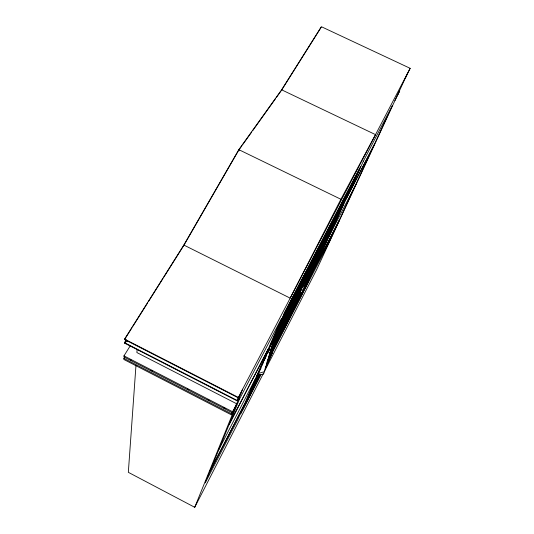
<?xml version="1.0" encoding="UTF-8"?>
<svg xmlns="http://www.w3.org/2000/svg" width="534" height="534" viewBox="0 0 534 534"><rect width="100%" height="100%" fill="white"/><g stroke="black" fill="none" stroke-linecap="round" stroke-linejoin="round"><path stroke-width="0.8" d="M124.762 356.992L123.888 358.407L123.848 359.475L231.315 414.805L235.421 406.928M130.136 345.979L123.975 355.871L123.941 356.966L232.183 412.662L236.689 403.791L136.891 352.553L137.118 349.336M241.221 392.617L236.963 400.774L124.442 343.055L126.218 339.831M405.179 78.438L410.152 68.319L321.355 26.7L281.605 89.805L238.825 149.66L183.823 245.046L124.582 339.103L124.569 339.551L238.164 397.783L238.858 396.635L236.963 400.774M135.976 365.303L128.327 472.323L194.723 507.3L263.489 373.246M275.444 334.865L263.636 373.994L256.46 375.983M231.315 414.805L233.011 411.067M232.183 412.662L232.557 411.727L123.975 355.871M238.164 397.783L410.152 68.319M194.723 507.3L242.616 389.173M257.575 375.676L258.589 373.326M265.618 367.679L272.213 353.061L265.098 368.987M407.616 73.178L316.682 269.563L264.63 371.023M398.498 93.343L394.92 100.592M398.998 92.389L399.686 90.907L397.189 95.693M281.605 89.805L375.522 134.641L340.899 199.269L290.156 298.126L183.823 245.046M253.163 385.221L258.516 374.855M269.977 352.647L300.916 292.685M304.734 285.283L319.252 257.154M250.9 390.461L258.923 374.908M269.236 354.903L301.303 292.645M303.966 287.486L316.515 263.155M248.697 395.54L259.557 374.401M268.689 356.692L301.83 292.458M302.918 290.269L313.571 269.61M210.242 470.734L244.278 404.665M313.745 269.837L339.277 220.288M210.089 471.115L244.085 405.126M246.568 400.467L259.878 374.634M268.242 358.394L310.708 275.878M313.471 270.431L338.977 220.922M244.505 405.239L260.318 374.454M267.174 361.138L307.931 281.972M242.503 409.865L260.786 374.334M267.093 362.005L305.228 287.906M260.852 374.828L240.741 413.937L284.856 311.976L360.537 166.628L302.598 293.673L266.546 363.761M265.972 355.617L269.81 348.215M272.494 343.035L336.14 220.121M265.712 356.225L269.543 348.829M272.987 342.167L335.799 220.869M263.282 361.845L266.346 355.918M267.874 352.961L269.41 349.997M272.093 344.817L332.609 227.858M263.028 362.426L265.705 357.246M272.213 344.677L332.281 228.585M260.438 368.413L263.115 363.24M271.399 347.127L304.313 283.467M306.609 279.028L329.191 235.354M218.933 449.448L255.626 378.359M328.904 236.649L355.964 184.203M257.935 374.207L260.993 368.286M270.925 349.062L300.629 291.484M302.544 287.779L303.692 285.563M306.082 281.017L325.88 242.623L324.679 242.029M255.739 379.28L258.796 373.353M271.032 349.657L300.482 292.625M305.074 283.741L322.663 249.672M255.512 379.801L258.182 374.621M270.411 350.951L300.589 292.505M305.555 282.887L322.362 250.333M253.383 384.714L258.356 375.075M269.83 352.847L301.189 292.085M304.627 285.41L319.546 256.514M281.004 320.881L355.604 177.442M280.69 321.608L355.203 178.323M277.767 328.357L351.445 186.56M277.466 329.057L351.058 187.414M274.656 335.559L347.427 195.371M274.363 336.226L347.053 196.198M229.233 424.23L268.435 348.642M346.399 198.341L374.381 144.387M229.013 424.764L268.161 349.283M271.372 343.135L343.542 203.895M346.032 199.142L373.994 145.235M268.495 349.797L339.778 212.138M284.041 313.865L359.495 168.918M184.203 244.779L238.685 150.268L242.049 145.568M124.442 343.055L126.204 340.245M132.078 327.622L124.569 339.551L125.57 339.45M132.966 326.214L147.551 303.052M148.432 301.65L163.017 278.488M163.898 277.086L183.789 245.5M281.411 90.466L321.161 27.327M243.003 144.22L251.647 132.125M252.609 130.783L275.651 98.53M276.605 97.188L280.931 91.14M127.626 340.952L124.455 342.634L237.103 400.42M257.501 373.633L264.697 371.637M300.201 290.516L303.773 289.628M238.825 149.66L340.899 199.269M124.582 339.103L238.318 397.403M130.169 359.649L131.651 360.41M150.935 370.336L152.417 371.097M187.274 389.026L188.756 389.793M208.04 399.712L209.522 400.473M223.612 407.722L225.094 408.49M123.888 358.407L231.683 413.89M238.685 150.268L239.219 150.755M276.525 331.36A22.688 6.682 75.7 0 1 276.332 331.974M239.472 399.138L205.29 482.869L237.91 419.43L281.291 318.818L239.472 399.138M363.327 161.268L304.947 289.101L329.738 240.901L392.417 105.405L363.327 161.268"/></g></svg>
